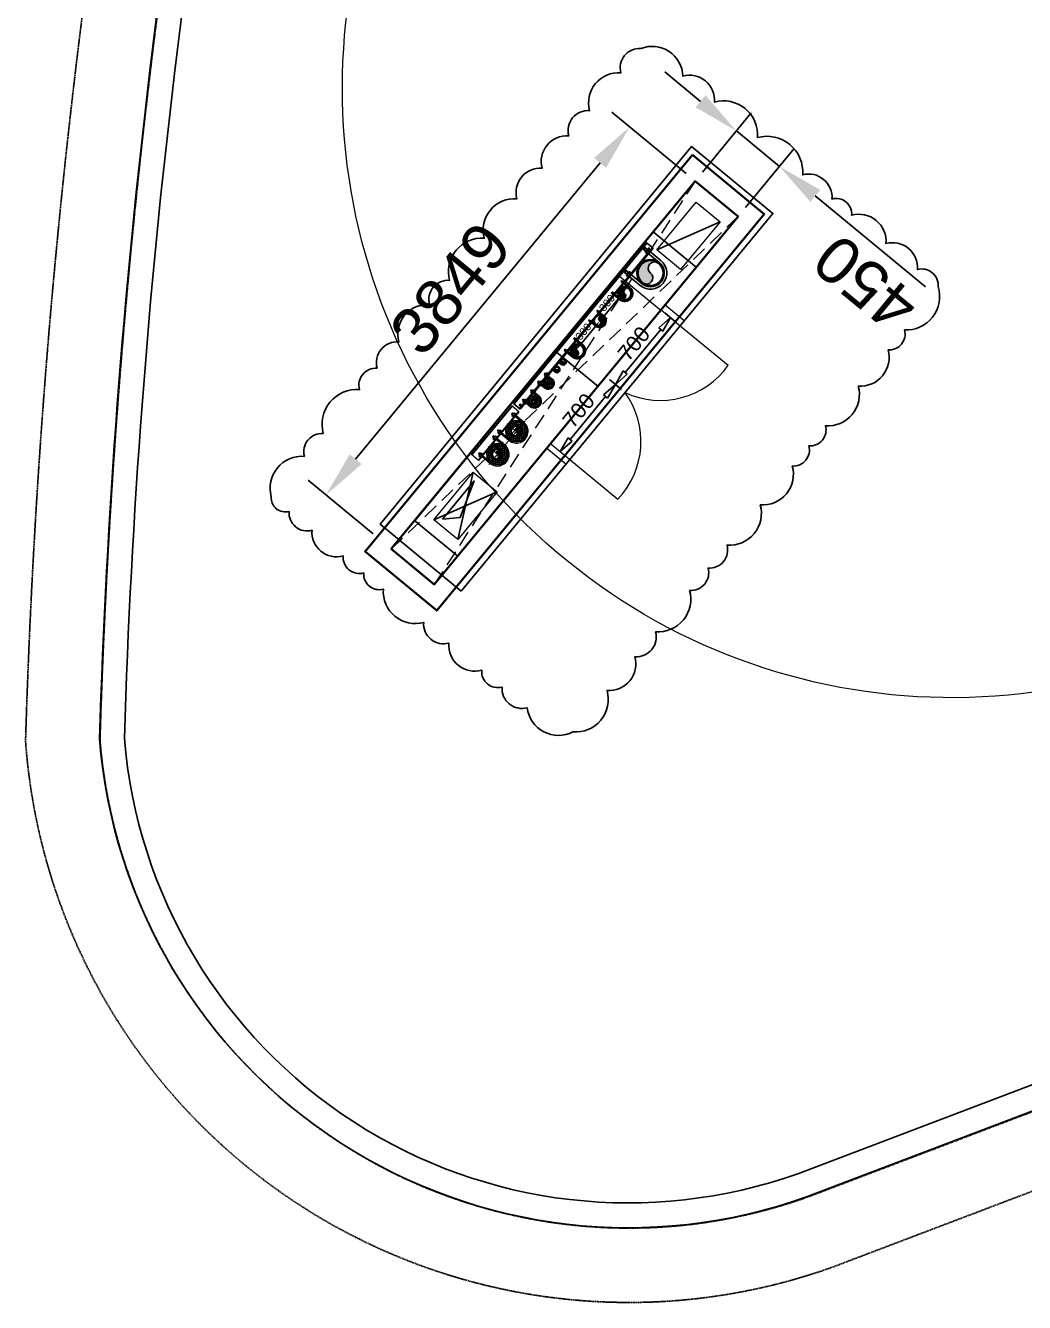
# Model space of a CAD drawing. Header units: millimetres. Extents: x -1307397 to 11565522512, y -626897 to 1138105.
# Drawn here: x 104880 to 112939, y 85839 to 96143 of the extents above; entities that cross this region are included whole.
import ezdxf

# ---------------------------------------------------------------- set-up
doc = ezdxf.new("R2010")
doc.units = ezdxf.units.MM
doc.header["$MEASUREMENT"] = 0
doc.set_wipeout_variables(frame=1)
for name, pattern in [('ACAD_ISO14W100', [24, 12, -3, 0, -3, 0, -3, 0, -3]), ('CENTER', [2, 1.25, -0.25, 0.25, -0.25]), ('COLD_WATER', [10.5, 6.5, -2, 0, -2]), ('HIDDEN', [0.375, 0.25, -0.125]), ('VENT', [3, 2, -1])]:
    doc.linetypes.add(name, pattern=pattern)
for name, color, linetype, lineweight in [('khung layout', 8, 'Continuous', 9), ('KT-lomo nuoc', 3, 'HIDDEN', 5), ('KT-Net cat', 1, 'Continuous', 40), ('KT-Net thay', 7, 'Continuous', 15), ('SPE-MEP-HVAC', 140, 'Continuous', 0), ('SPE-MEP-M-SLAB OPENING', 4, 'Continuous', 0), ('SPE-MEP-M-WALL OPENING', 81, 'Continuous', 0), ('SPE-MEP-Plumbing', 90, 'Continuous', 0)]:
    doc.layers.add(name, color=color, linetype=linetype, lineweight=lineweight)
for name, color, linetype in [('M-CHILLEDWTR-35CHW', 63, 'CHW'), ('M-GENERAL-15', 6, 'Continuous'), ('MEP-00-GENERAL-15', 6, 'Continuous'), ('MEP-H-N-CWATR-50CW', 3, 'COLD_WATER'), ('MEP-H-N-DRAIN-70', 142, 'Continuous'), ('MEP-H-N-FITTING-35', 2, 'Continuous'), ('MEP-H-N-HWATR-50HW', 14, 'HWS'), ('MEP-H-N-HWATR-50HWR', 200, 'ACAD_ISO14W100'), ('MEP-H-N-VENT-35VE', 2, 'VENT'), ('MEP-M-DUCT-15', 6, 'Continuous'), ('MEP-M-DUCT-25', 7, 'Continuous'), ('SPE-MEP-General', 71, 'Continuous'), ('Xref_NT1+NT2_MBDV Cot vach_220729$0$ccu12-Thay', 7, 'Continuous'), ('Xref_NT1+NT2_MBDV Cot vach_220729$0$KT-Tuong', 1, 'Continuous')]:
    doc.layers.add(name, color=color, linetype=linetype)
doc.styles.add('AUDIT_D_220808132811-16', font='txt')
doc.styles.get("Standard").update_dxf_attribs({"font": 'arial.ttf'})
doc.linetypes.add('CHW', pattern='A,10,-3.4,["CHW",AUDIT_D_220808132811-16,S=1.8,R=0,X=-2.8,Y=-0.77],-3.4', length=16.8)
doc.linetypes.add('HWS', pattern='A,8.75,-0.785714,["HWS",Standard,S=3,R=0,X=0,Y=-1.5],-10.214286,8.75', length=28.5)
doc.dimstyles.new('SPE-DIM150', dxfattribs={"dimscale": 150, "dimtxt": 2.5, "dimasz": 2.5, "dimexe": 1.25, "dimexo": 0.625, "dimtad": 1, "dimdec": 0, "dimtxsty": 'Standard', "dimcen": 2.5, "dimadec": 0, "dimazin": 0, "dimtfac": 1, "dimtdec": 0, "dimtmove": 0, "dimatfit": 3, "dimldrblk": 'CLOSEDBLANK', "dimfxl": 1, "dimarcsym": 0})
doc.dimstyles.new('SPE-DIM25', dxfattribs={"dimscale": 25, "dimtxt": 2.5, "dimasz": 2.5, "dimexe": 1.25, "dimexo": 0.625, "dimtad": 1, "dimdec": 0, "dimtxsty": 'Standard', "dimcen": 2.5, "dimadec": 0, "dimazin": 0, "dimtfac": 1, "dimtdec": 0, "dimtmove": 0, "dimatfit": 3, "dimldrblk": 'CLOSEDBLANK', "dimfxl": 1, "dimarcsym": 0})
doc.dimstyles.new('SPE-DIM50', dxfattribs={"dimscale": 50, "dimtxt": 2.5, "dimasz": 2.5, "dimexe": 1.25, "dimexo": 0.625, "dimtad": 1, "dimdec": 0, "dimtxsty": 'Standard', "dimblk": 'CLOSEDBLANK', "dimcen": 2.5, "dimadec": 0, "dimazin": 0, "dimtfac": 1, "dimtdec": 0, "dimtmove": 0, "dimatfit": 3, "dimldrblk": 'CLOSEDBLANK', "dimfxl": 1, "dimarcsym": 0})

# ---------------------------------------------------------------- blocks, each defined once
blk = doc.blocks.new('*U599')
at = {"color": 0}
blk.add_lwpolyline([(0, 0), (250, 0), (250, 500), (0, 500)], close=True, dxfattribs=at)
at = {"layer": 'MEP-M-DUCT-15'}
blk.add_lwpolyline([(50, 450), (150, 350), (50, 50), (50, 450)], dxfattribs=at)
for points in [[(50, 50), (50, 450), (150, 350), (50, 50)], [(150, 350), (200, 450), (50, 450), (150, 350)]]:
    blk.add_solid(points, dxfattribs=at)
at = {"layer": 'MEP-M-DUCT-25'}
for p, q in [((0, 500), (250, 0)), ((0, 0), (250, 500))]:
    blk.add_line(p, q, dxfattribs=at)
blk = doc.blocks.new('*U600')
at = {"color": 0}
blk.add_lwpolyline([(0, 0), (500, 0), (500, 250), (0, 250)], close=True, dxfattribs=at)
at = {"layer": 'MEP-M-DUCT-15'}
for points in [[(50, 50), (50, 200), (150, 100), (50, 50)], [(450, 200), (50, 200), (150, 100), (450, 200)]]:
    blk.add_solid(points, dxfattribs=at)
at = {"layer": 'MEP-M-DUCT-25'}
blk.add_line((0, 0), (500, 250), dxfattribs=at)
blk = doc.blocks.new('*U602')
at = {"color": 0, "linetype": 'Continuous'}
for p, q in [((-6, 4), (0, 8)), ((-6, -4), (-6, 4)), ((6, 4), (0, 8)), ((6, -4), (6, 4)), ((-6, -4), (0, -8)), ((6, -4), (0, -8))]:
    blk.add_line(p, q, dxfattribs=at)
for radius in [6.5, 3.4]:
    blk.add_circle((0, 0), radius, dxfattribs=at)
blk.add_arc((0, 0), 4, 250, 160, dxfattribs=at)
blk = doc.blocks.new('*U570')
at = {"layer": 'MEP-00-GENERAL-15'}
for p, q in [((-1867, 0), (-184, 0)), ((-1867, 0), (-1867, -72)), ((-184, 0), (-184, -72)), ((-1867, -7), (-184, -7)), ((-1867, -65), (-184, -65)), ((-1867, -72), (-184, -72))]:
    blk.add_line(p, q, dxfattribs=at)
at = {"layer": 'khung layout', "xscale": -1, "rotation": 270}
for p in [(-1842, -22), (-209, -22)]:
    blk.add_blockref('*U602', p, dxfattribs=at)
blk = doc.blocks.new('nut3f')
at = {"linetype": 'Continuous'}
for p, q in [((3.9, 14.7), (3, 13.1)), ((14.9, 7.5), (4.1, 7.5)), ((3.9, -14.7), (3, -13.1)), ((14.9, -7.5), (4.1, -7.5))]:
    blk.add_line(p, q, dxfattribs=at)
blk.add_lwpolyline([(0, -16.5), (3, -16.5), (3, 16.5), (0, 16.5)], close=True)
for points in [[(4.1, 15, 0.295391), (4.1, 7.5, 0.147477), (4.1, -7.5, 0.295391), (4.1, -15)], [(14.9, -15, 0.295391), (14.9, -7.5, 0.147477), (14.9, 7.5, 0.295391), (14.9, 15, 0.295391)]]:
    blk.add_lwpolyline(points, format="xyb", dxfattribs=at)
for points in [[(3, -13.1), (3, 13.1)], [(4.1, 15), (14.9, 15)], [(15.1, 14.7), (16, 13.1), (16, -13.1), (15.1, -14.7)], [(16, -13.1), (16, 13.1)], [(14.9, -15), (4.1, -15)]]:
    blk.add_lwpolyline(points, dxfattribs=at)
blk = doc.blocks.new('A$C7E1B1627')
for p, q in [((5.4, 9.9, 0), (5.4, -3.5, 0)), ((15.6, 9.9, 0), (5.4, 9.9, 0)), ((6.4, 9.9, 0), (6.4, -3.5, 0)), ((14.5, 9.9, 0), (14.5, -3.5, 0)), ((15.6, -3.5, 0), (15.6, 9.9, 0)), ((5.4, -3.5, 0), (15.6, -3.5, 0)), ((6.9, -5, 0), (5.4, -3.5, 0)), ((5.4, -3.5, 0), (15.6, -3.5, 0)), ((14, -5, 0), (6.9, -5, 0)), ((15.6, -3.5, 0), (14, -5, 0))]:
    blk.add_line(p, q)
at = {"xscale": 0.6346153849304894, "yscale": 0.6350852196133432, "zscale": 0.6346153849304894, "rotation": 270}
blk.add_blockref('nut3f', (10.5, 20, 0), dxfattribs=at)
blk = doc.blocks.new('M80')
at = {"extrusion": (0, 0, -1)}
for p, q in [((0, 53), (-48, 53)), ((0, 45), (-48, 45)), ((0, -45), (-48, -45)), ((0, -53), (-48, -53))]:
    blk.add_line(p, q, dxfattribs=at)
for radius in [53.4, 45.2]:
    blk.add_arc((0, 0), radius, 90, 270, dxfattribs=at)
at = {"extrusion": (0, 0, -1), "xscale": -0.8181818181818181, "yscale": 0.8181818181818181, "zscale": 0.8181818181818181, "rotation": 89.99999494931724}
blk.add_blockref('A$C7E1B1627', (64, 58, 0), dxfattribs=at)
at = {"xscale": -0.8181818181818181, "yscale": 0.8181818181818181, "zscale": -0.8181818181818181, "rotation": 270.0000050506828}
blk.add_blockref('A$C7E1B1627', (-64, -58, 0), dxfattribs=at)
blk = doc.blocks.new('A$C2E6932DA')
blk.add_wipeout([(55.2, 0), (54.8, -6.9), (53.5, -13.7), (51.4, -20.3), (48.4, -26.6), (44.7, -32.5), (40.3, -37.8), (35.2, -42.6), (29.6, -46.6), (23.5, -50), (17.1, -52.5), (10.4, -54.3), (3.5, -55.1), (-3.5, -55.1), (-10.4, -54.3), (-17.1, -52.5), (-23.5, -50), (-29.6, -46.6), (-35.2, -42.6), (-40.3, -37.8), (-44.7, -32.5), (-48.4, -26.6), (-51.4, -20.3), (-53.5, -13.7), (-54.8, -6.9), (-55.2, 0), (-54.8, 6.9), (-53.5, 13.7), (-51.4, 20.3), (-48.4, 26.6), (-44.7, 32.5), (-40.3, 37.8), (-35.2, 42.6), (-29.6, 46.6), (-23.5, 50), (-17.1, 52.5), (-10.4, 54.3), (-3.5, 55.1), (3.5, 55.1), (10.4, 54.3), (17.1, 52.5), (23.5, 50), (29.6, 46.6), (35.2, 42.6), (40.3, 37.8), (44.7, 32.5), (48.4, 26.6), (51.4, 20.3), (53.5, 13.7), (54.8, 6.9)])
h = blk.add_hatch(color=256)
edge = h.paths.add_edge_path()
edge.add_arc((25.4, 0), 25.4, 0, 180)
edge.add_arc((-25.4, 0), 25.4, -180, 0, ccw=False)
edge.add_arc((0, 0), 50.8, 0, 180, ccw=False)
for radius in [55.2, 50.8]:
    blk.add_circle((0, 0), radius)
for centre, radius, start, end in [((0, 0), 50.8, 0, 180), ((25.4, 0), 25.4, 0, 180), ((-25.4, 0), 25.4, 180, 0)]:
    blk.add_arc(centre, radius, start, end)
blk = doc.blocks.new('Pipe-DN32')
for points in [[(-98, -50, 0.414214), (-80, -68), (-80, -50, -1)], [(-62, -50, 1), (-80, -50)], [(-62, -50), (-80, -50), (-80, -68, 0.414214)]]:
    blk.add_hatch(color=256).paths.add_polyline_path(points)
at = {"layer": 'M-GENERAL-15'}
h = blk.add_hatch(dxfattribs=at)
h.set_pattern_fill('ANSI37', color=256, scale=5, style=0)
h.set_pattern_definition([(45, (520, 1422.5), (-11.22532, 11.22532), []), (135, (520, 1422.5), (-11.22532, -11.22532), [])])
edge = h.paths.add_edge_path()
edge.add_arc((-80, -50), 45, 0, 360)
edge = h.paths.add_edge_path(flags=17)
edge.add_arc((-80, -50), 22.5, 0, 360)
for radius in [22.5, 18]:
    blk.add_circle((-80, -50), radius)
for centre, start, end in [((-89, -50), 180, 0), ((-71, -50), 0, 180)]:
    blk.add_arc(centre, 9, start, end)
at = {"layer": 'M-CHILLEDWTR-35CHW'}
blk.add_circle((-80, -50), 45, dxfattribs=at)
at = {"layer": 'MEP-H-N-FITTING-35'}
for p, q in [((-150, 3), (-150, -5)), ((-110, 3), (-150, 3)), ((-145, 18), (-145, 3)), ((-115, 18), (-145, 18)), ((-138, 3), (-138, 12)), ((-125, 30), (-135, 30)), ((-135, 18), (-135, 30)), ((-125, 26), (-135, 26)), ((-125, 22), (-135, 22)), ((-125, 18), (-125, 30)), ((-122, 3), (-122, 12)), ((-115, 18), (-115, 3)), ((-110, 3), (-110, -5)), ((-50, 3), (-50, -5)), ((-10, 3), (-50, 3)), ((-45, 18), (-45, 3)), ((-15, 18), (-45, 18)), ((-38, 3), (-38, 12)), ((-25, 30), (-35, 30)), ((-35, 18), (-35, 30)), ((-25, 26), (-35, 26)), ((-25, 22), (-35, 22)), ((-25, 18), (-25, 30)), ((-22, 3), (-22, 12)), ((-15, 18), (-15, 3)), ((-10, 3), (-10, -5)), ((-110, -5), (-150, -5)), ((-135, -50), (-135, -5)), ((-125, -8), (-135, -8)), ((-125, -12), (-135, -12)), ((-125, -17), (-135, -17)), ((-125, -21), (-135, -21)), ((-125, -25), (-135, -25)), ((-125, -50), (-125, -5)), ((-10, -5), (-50, -5)), ((-35, -50), (-35, -5)), ((-25, -8), (-35, -8)), ((-25, -12), (-35, -12)), ((-25, -17), (-35, -17)), ((-25, -21), (-35, -21)), ((-25, -25), (-35, -25)), ((-25, -50), (-25, -5))]:
    blk.add_line(p, q, dxfattribs=at)
for centre, radius, start, end in [((-144, 11), 6.83, 14.3721, 97.4324), ((-130, 9), 8.08, 21.8045, 158.1955), ((-116, 11), 6.83, 82.5676, 165.6279), ((-44, 11), 6.83, 14.3721, 97.4324), ((-30, 9), 8.08, 21.8045, 158.1955), ((-16, 11), 6.83, 82.5676, 165.6279), ((-80, -50), 55, 180, 0), ((-80, -50), 45, 180, 0)]:
    blk.add_arc(centre, radius, start, end, dxfattribs=at)
blk = doc.blocks.new('*U601')
blk.add_blockref('Pipe-DN32', (172.5, 5))
blk = doc.blocks.new('Pipe-DN20')
for points in [[(-80, -39, -0.908893), (-90, -39, 0.386545), (-80, -48)], [(-70, -39, 0.908893), (-80, -39)], [(-70, -39), (-80, -39), (-80, -48, 0.386545)]]:
    blk.add_hatch(color=256).paths.add_polyline_path(points)
at = {"layer": 'M-GENERAL-15'}
h = blk.add_hatch(dxfattribs=at)
h.set_pattern_fill('ANSI37', color=256, scale=5, style=0)
h.set_pattern_definition([(45, (520, 1435), (-11.22532, 11.22532), []), (135, (520, 1435), (-11.22532, -11.22532), [])])
edge = h.paths.add_edge_path()
edge.add_arc((-80, -38), 37.5, 0, 360)
edge = h.paths.add_edge_path(flags=17)
edge.add_arc((-80, -38), 12.5, 0, 360)
for radius in [12.5, 10.5]:
    blk.add_circle((-80, -38), radius)
for centre, start, end in [((-85, -38), 185.465, 354.535), ((-75, -39), 5.465, 174.535)]:
    blk.add_arc(centre, 5.25, start, end)
at = {"layer": 'M-CHILLEDWTR-35CHW'}
blk.add_circle((-80, -38), 37.5, dxfattribs=at)
at = {"layer": 'MEP-H-N-FITTING-35'}
for p, q in [((-142, 8), (-142, 0)), ((-102, 0), (-142, 0)), ((-137, 23), (-137, 8)), ((-130, 8), (-130, 17)), ((-118, 35), (-128, 35)), ((-128, 23), (-128, 35)), ((-118, 31), (-128, 31)), ((-118, 27), (-128, 27)), ((-127, -38), (-127, 0)), ((-118, 23), (-118, 35)), ((-117, -38), (-117, 0)), ((-115, 8), (-115, 17)), ((-107, 23), (-107, 8)), ((-102, 8), (-102, 0)), ((-58, 8), (-58, 0)), ((-18, 0), (-58, 0)), ((-53, 23), (-53, 8)), ((-45, 8), (-45, 17)), ((-33, 35), (-43, 35)), ((-43, 23), (-43, 35)), ((-33, 31), (-43, 31)), ((-33, 27), (-43, 27)), ((-43, -38), (-43, 0)), ((-33, 23), (-33, 35)), ((-33, -38), (-33, 0)), ((-30, 8), (-30, 17)), ((-23, 23), (-23, 8)), ((-18, 8), (-18, 0)), ((-117, -3), (-127, -3)), ((-117, -7), (-127, -7)), ((-117, -12), (-127, -12)), ((-117, -16), (-127, -16)), ((-117, -20), (-127, -20)), ((-33, -3), (-43, -3)), ((-33, -7), (-43, -7)), ((-33, -12), (-43, -12)), ((-33, -16), (-43, -16)), ((-33, -20), (-43, -20))]:
    blk.add_line(p, q, dxfattribs=at)
at = {"layer": 'MEP-H-N-FITTING-35', "linetype": 'Continuous'}
for p, q in [((-102, 8), (-142, 8)), ((-107, 23), (-137, 23)), ((-18, 8), (-58, 8)), ((-23, 23), (-53, 23))]:
    blk.add_line(p, q, dxfattribs=at)
at = {"layer": 'MEP-H-N-FITTING-35'}
for centre, radius, start, end in [((-137, 16), 6.83, 14.3721, 97.4324), ((-122, 14), 8.08, 21.8045, 158.1955), ((-108, 16), 6.83, 82.5676, 165.6279), ((-52, 16), 6.83, 14.3721, 97.4324), ((-38, 14), 8.08, 21.8045, 158.1955), ((-23, 16), 6.83, 82.5676, 165.6279), ((-80, -38), 47.5, 178.678, 1.322), ((-80, -38), 37.5, 178.5121, 1.4879)]:
    blk.add_arc(centre, radius, start, end, dxfattribs=at)
blk = doc.blocks.new('*U598')
blk.add_blockref('Pipe-DN20', (170, 0))
blk = doc.blocks.new('m110')
at = {"extrusion": (0, 0, -1)}
for p, q in [((0, 65.2), (-59.1, 65.2)), ((0, 55.2), (-59.1, 55.2)), ((0, -55.2), (-59.1, -55.2)), ((0, -65.2), (-59.1, -65.2))]:
    blk.add_line(p, q, dxfattribs=at)
for radius in [65.3, 55.2]:
    blk.add_arc((0, 0), radius, 90, 270, dxfattribs=at)
at = {"zscale": -1, "rotation": 269.9999949493172}
blk.add_blockref('A$C7E1B1627', (-79.1, 70.7, 0), dxfattribs=at)
at = {"extrusion": (0, 0, -1), "rotation": 90.00000505068277}
blk.add_blockref('A$C7E1B1627', (79.1, -70.7, 0), dxfattribs=at)
blk = doc.blocks.new('CHILLED-DN80')
at = {"layer": 'M-CHILLEDWTR-35CHW'}
for points in [[(-120, -131), (-120, -90, -1), (-161, -90, 0.414214)], [(-120, -90), (-79, -90, 1)], [(-79, -90), (-120, -90), (-120, -131, 0.414214)], [(120, -131), (120, -90, -1), (79, -90, 0.414214)], [(120, -90), (161, -90, 1)], [(161, -90), (120, -90), (120, -131, 0.414214)]]:
    blk.add_hatch(color=256, dxfattribs=at).paths.add_polyline_path(points)
at = {"layer": 'M-GENERAL-15'}
h = blk.add_hatch(dxfattribs=at)
h.set_pattern_fill('ANSI37', color=256, scale=5, style=0)
h.set_pattern_definition([(45, (480, 1382.5), (-11.22532, 11.22532), []), (135, (480, 1382.5), (-11.22532, -11.22532), [])])
edge = h.paths.add_edge_path()
edge.add_arc((-120, -90), 85, 0, 360)
edge = h.paths.add_edge_path(flags=17)
edge.add_arc((-120, -90), 45, 0, 360)
h = blk.add_hatch(dxfattribs=at)
h.set_pattern_fill('ANSI37', color=256, scale=5, style=0)
h.set_pattern_definition([(135, (-480, 1382.5), (11.22532, 11.22532), []), (45, (-480, 1382.5), (11.22532, -11.22532), [])])
edge = h.paths.add_edge_path()
edge.add_arc((120, -90), 85, 0, 360)
edge = h.paths.add_edge_path(flags=17)
edge.add_arc((120, -90), 45, 0, 360)
for p, q in [((255, 70), (-255, 70)), ((-255, -5), (-255, 70)), ((255, 65), (-255, 65)), ((255, 0), (-255, 0)), ((-230, 3), (-230, 0)), ((-190, 3), (-230, 3)), ((-225, 18), (-225, 3)), ((-195, 18), (-225, 18)), ((-218, 3), (-218, 13)), ((-205, 30), (-215, 30)), ((-215, 18), (-215, 30)), ((-205, 26), (-215, 26)), ((-205, 22), (-215, 22)), ((-205, 18), (-205, 30)), ((-202, 3), (-202, 13)), ((-195, 18), (-195, 3)), ((-190, 3), (-190, 0)), ((-50, 3), (-50, 0)), ((-10, 3), (-50, 3)), ((-45, 18), (-45, 3)), ((-15, 18), (-45, 18)), ((-38, 3), (-38, 13)), ((-25, 30), (-35, 30)), ((-35, 18), (-35, 30)), ((-25, 26), (-35, 26)), ((-25, 22), (-35, 22)), ((-25, 18), (-25, 30)), ((-22, 3), (-22, 13)), ((-15, 18), (-15, 3)), ((-10, 3), (-10, 0)), ((10, 3), (10, 0)), ((10, 3), (50, 3)), ((15, 18), (15, 3)), ((15, 18), (45, 18)), ((22, 3), (22, 13)), ((25, 30), (35, 30)), ((25, 18), (25, 30)), ((25, 26), (35, 26)), ((25, 22), (35, 22)), ((35, 18), (35, 30)), ((38, 3), (38, 13)), ((45, 18), (45, 3)), ((50, 3), (50, 0)), ((190, 3), (190, 0)), ((190, 3), (230, 3)), ((195, 18), (195, 3)), ((195, 18), (225, 18)), ((202, 3), (202, 13)), ((205, 30), (215, 30)), ((205, 18), (205, 30)), ((205, 26), (215, 26)), ((205, 22), (215, 22)), ((215, 18), (215, 30)), ((218, 3), (218, 13)), ((225, 18), (225, 3)), ((230, 3), (230, 0)), ((255, -5), (255, 70)), ((255, -5), (-255, -5)), ((-215, -90), (-215, -5)), ((-205, -7), (-215, -7)), ((-205, -12), (-215, -12)), ((-205, -16), (-215, -16)), ((-205, -21), (-215, -21)), ((-205, -24), (-215, -24)), ((-205, -90), (-205, -5)), ((-35, -90), (-35, -5)), ((-25, -7), (-35, -7)), ((-25, -12), (-35, -12)), ((-25, -16), (-35, -16)), ((-25, -21), (-35, -21)), ((-25, -24), (-35, -24)), ((-25, -90), (-25, -5)), ((25, -90), (25, -5)), ((25, -7), (35, -7)), ((25, -12), (35, -12)), ((25, -16), (35, -16)), ((25, -21), (35, -21)), ((25, -24), (35, -24)), ((35, -90), (35, -5)), ((205, -90), (205, -5)), ((205, -7), (215, -7)), ((205, -12), (215, -12)), ((205, -16), (215, -16)), ((205, -21), (215, -21)), ((205, -24), (215, -24)), ((215, -90), (215, -5))]:
    blk.add_line(p, q)
at = {"color": 8, "linetype": 'CENTER', "ltscale": 10}
for p, q in [((-120, -185), (-120, 10)), ((120, -185), (120, 10)), ((230, -90), (-230, -90))]:
    blk.add_line(p, q, dxfattribs=at)
for centre, radius, start, end in [((-224, 11), 6.83, 14.3721, 97.4324), ((-210, 10), 8.08, 21.8045, 158.1955), ((-196, 11), 6.83, 82.5676, 165.6279), ((-44, 11), 6.83, 14.3721, 97.4324), ((-30, 10), 8.08, 21.8045, 158.1955), ((-16, 11), 6.83, 82.5676, 165.6279), ((16, 11), 6.83, 14.3721, 97.4324), ((30, 10), 8.08, 21.8045, 158.1955), ((44, 11), 6.83, 82.5676, 165.6279), ((196, 11), 6.83, 14.3721, 97.4324), ((210, 10), 8.08, 21.8045, 158.1955), ((224, 11), 6.83, 82.5676, 165.6279), ((-120, -90), 95, 180, 0), ((120, -90), 95, 180, 0)]:
    blk.add_arc(centre, radius, start, end)
at = {"color": 2}
for centre, start, end in [((-140, -90), 180, 0), ((-100, -90), 0, 180), ((100, -90), 180, 0), ((141, -90), 0, 180)]:
    blk.add_arc(centre, 20.5, start, end, dxfattribs=at)
at = {"layer": 'M-CHILLEDWTR-35CHW'}
for centre, radius in [((-120, -90), 85), ((-120, -90), 45), ((-120, -90), 41), ((120, -90), 85), ((120, -90), 45), ((120, -90), 41)]:
    blk.add_circle(centre, radius, dxfattribs=at)
blk = doc.blocks.new('*U596')
blk.add_blockref('CHILLED-DN80', (255, 5))
blk = doc.blocks.new('*D592')
at = {"layer": 'Defpoints', "color": 0, "transparency": 16777216}
for p in [(-94776, 1549864, 0), (-94776, 1549414, 0), (-94252, 1549414)]:
    blk.add_point(p, dxfattribs=at)
at = {"layer": 'SPE-MEP-Plumbing', "color": 0, "lineweight": -2, "transparency": 16777216}
for p, q in [((-94252, 1550239), (-94252, 1550614)), ((-94683, 1549864), (-94064, 1549864)), ((-94252, 1549864), (-94252, 1549414)), ((-94683, 1549414), (-94064, 1549414)), ((-94252, 1549039), (-94252, 1547886))]:
    blk.add_line(p, q, dxfattribs=at)
at = {"layer": 'SPE-MEP-Plumbing', "color": 0, "transparency": 16777216}
for points in [[(-94314, 1550239), (-94189, 1550239), (-94252, 1549864)], [(-94314, 1549039), (-94189, 1549039), (-94252, 1549414)]]:
    blk.add_solid(points, dxfattribs=at)
at = {"layer": 'SPE-MEP-Plumbing', "color": 0, "transparency": 16777216, "insert": (-94537, 1548275), "char_height": 375, "attachment_point": 5, "rotation": 90}
blk.add_mtext('450', dxfattribs=at)
blk = doc.blocks.new('_ClosedBlank')
at = {"linetype": 'ByBlock', "lineweight": -2}
for p, q in [((-1, 0.167), (0, 0)), ((-1, 0.167), (-1, -0.167)), ((0, 0), (-1, -0.167))]:
    blk.add_line(p, q, dxfattribs=at)
blk = doc.blocks.new('*D593')
at = {"layer": 'Defpoints', "color": 0, "transparency": 16777216}
for p in [(-98625, 1550549), (-98625, 1549963, 0), (-94776, 1549864, 0)]:
    blk.add_point(p, dxfattribs=at)
at = {"layer": 'SPE-MEP-Plumbing', "color": 0, "lineweight": -2, "transparency": 16777216}
for p, q in [((-98625, 1550057), (-98625, 1550736)), ((-94776, 1549958), (-94776, 1550736)), ((-95151, 1550549), (-98250, 1550549))]:
    blk.add_line(p, q, dxfattribs=at)
at = {"layer": 'SPE-MEP-Plumbing', "color": 0, "transparency": 16777216}
for points in [[(-98250, 1550611), (-98250, 1550486), (-98625, 1550549)], [(-95151, 1550611), (-95151, 1550486), (-94776, 1550549)]]:
    blk.add_solid(points, dxfattribs=at)
at = {"layer": 'SPE-MEP-Plumbing', "color": 0, "transparency": 16777216, "insert": (-96701, 1550834), "char_height": 375, "attachment_point": 5}
blk.add_mtext('3849', dxfattribs=at)
blk = doc.blocks.new('*D590')
at = {"layer": 'Defpoints', "color": 0, "transparency": 16777216}
for p in [(-96137, 1549740), (-96137, 1549738), (-96436, 1549710, 0)]:
    blk.add_point(p, dxfattribs=at)
at = {"layer": 'MEP-H-N-FITTING-35', "color": 0, "lineweight": -2, "transparency": 16777216}
for p, q in [((-96436, 1549725), (-96436, 1549769)), ((-96374, 1549738), (-96199, 1549738)), ((-96137, 1549725), (-96137, 1549707))]:
    blk.add_line(p, q, dxfattribs=at)
at = {"layer": 'MEP-H-N-FITTING-35', "color": 0, "transparency": 16777216}
for points in [[(-96374, 1549749), (-96374, 1549728), (-96436, 1549738)], [(-96199, 1549749), (-96199, 1549728), (-96137, 1549738)]]:
    blk.add_solid(points, dxfattribs=at)
at = {"layer": 'MEP-H-N-FITTING-35', "color": 0, "transparency": 16777216, "insert": (-96287, 1549786), "char_height": 62.5, "attachment_point": 5}
blk.add_mtext('300', dxfattribs=at)
blk = doc.blocks.new('*D591')
at = {"layer": 'Defpoints', "color": 0, "transparency": 16777216}
for p in [(-96137, 1549740), (-96137, 1549738), (-95837, 1549710, 0)]:
    blk.add_point(p, dxfattribs=at)
at = {"layer": 'MEP-H-N-FITTING-35', "color": 0, "lineweight": -2, "transparency": 16777216}
for p, q in [((-95900, 1549738), (-96074, 1549738)), ((-95837, 1549725), (-95837, 1549769)), ((-96137, 1549725), (-96137, 1549707))]:
    blk.add_line(p, q, dxfattribs=at)
at = {"layer": 'MEP-H-N-FITTING-35', "color": 0, "transparency": 16777216}
for points in [[(-96074, 1549749), (-96074, 1549728), (-96137, 1549738)], [(-95900, 1549749), (-95900, 1549728), (-95837, 1549738)]]:
    blk.add_solid(points, dxfattribs=at)
at = {"layer": 'MEP-H-N-FITTING-35', "color": 0, "transparency": 16777216, "insert": (-95987, 1549786), "char_height": 62.5, "attachment_point": 5}
blk.add_mtext('300', dxfattribs=at)
blk = doc.blocks.new('*D589')
at = {"layer": 'Defpoints', "color": 0, "transparency": 16777216}
for p in [(-97152, 1549314, 0), (-96452, 1549315), (-96452, 1549236, 0)]:
    blk.add_point(p, dxfattribs=at)
at = {"layer": 'SPE-MEP-Plumbing', "color": 0, "lineweight": -2, "transparency": 16777216}
for p, q in [((-97152, 1549345), (-97152, 1549377)), ((-96452, 1549268), (-96452, 1549377)), ((-97027, 1549315), (-96577, 1549315))]:
    blk.add_line(p, q, dxfattribs=at)
at = {"layer": 'SPE-MEP-Plumbing', "color": 0, "lineweight": -2, "transparency": 16777216, "xscale": 125, "yscale": 125, "zscale": 125, "rotation": 180}
blk.add_blockref('_ClosedBlank', (-97152, 1549315), dxfattribs=at)
at = {"layer": 'SPE-MEP-Plumbing', "color": 0, "lineweight": -2, "transparency": 16777216, "xscale": 125, "yscale": 125, "zscale": 125}
blk.add_blockref('_ClosedBlank', (-96452, 1549315), dxfattribs=at)
at = {"layer": 'SPE-MEP-Plumbing', "color": 0, "transparency": 16777216, "insert": (-96802, 1549410), "char_height": 125, "attachment_point": 5}
blk.add_mtext('700', dxfattribs=at)
blk = doc.blocks.new('*D588')
at = {"layer": 'Defpoints', "color": 0, "transparency": 16777216}
for p in [(-96452, 1549350, 0), (-95752, 1549315), (-95752, 1549236, 0)]:
    blk.add_point(p, dxfattribs=at)
at = {"layer": 'SPE-MEP-Plumbing', "color": 0, "lineweight": -2, "transparency": 16777216}
for p, q in [((-95752, 1549267), (-95752, 1549377)), ((-96452, 1549318), (-96452, 1549252)), ((-96327, 1549315), (-95877, 1549315))]:
    blk.add_line(p, q, dxfattribs=at)
at = {"layer": 'SPE-MEP-Plumbing', "color": 0, "lineweight": -2, "transparency": 16777216, "xscale": 125, "yscale": 125, "zscale": 125, "rotation": 180}
blk.add_blockref('_ClosedBlank', (-96452, 1549315), dxfattribs=at)
at = {"layer": 'SPE-MEP-Plumbing', "color": 0, "lineweight": -2, "transparency": 16777216, "xscale": 125, "yscale": 125, "zscale": 125}
blk.add_blockref('_ClosedBlank', (-95752, 1549315), dxfattribs=at)
at = {"layer": 'SPE-MEP-Plumbing', "color": 0, "transparency": 16777216, "insert": (-96102, 1549410), "char_height": 125, "attachment_point": 5}
blk.add_mtext('700', dxfattribs=at)
blk = doc.blocks.new('*U628')
at = {"layer": 'KT-lomo nuoc', "ltscale": 500}
for p, q in [((287, 347), (2968, -2451)), ((3254, -2104), (0, 0))]:
    blk.add_line(p, q, dxfattribs=at)
blk.add_lwpolyline([(287, 347), (3254, -2104), (2968, -2451), (0, 0)], close=True, dxfattribs=at)
blk = doc.blocks.new('A$C38114C1F')
at = {"layer": 'SPE-MEP-Plumbing'}
for p, q in [((-26702.4, 22213.5, 0), (-26702.4, 21711.5, 0)), ((-25302.4, 22213.5, 0), (-25302.4, 21711.5, 0))]:
    blk.add_line(p, q, dxfattribs=at)
at = {"layer": 'SPE-MEP-Plumbing', "elevation": 0}
for points in [[(-26752.4, 22413.5), (-26702.4, 22413.5), (-26702.4, 22213.5), (-26752.4, 22213.5)], [(-25252.4, 22413.5), (-25302.4, 22413.5), (-25302.4, 22213.5), (-25252.4, 22213.5)]]:
    blk.add_lwpolyline(points, close=True, dxfattribs=at)
at = {"layer": 'SPE-MEP-Plumbing'}
for centre, start, end in [((-26652.7, 22381.1, 0), 265.75322, 345.54379), ((-25352.1, 22381.1, 0), 194.45621, 274.24678)]:
    blk.add_arc(centre, 671.5, start, end, dxfattribs=at)
at = {"extrusion": (6.42833e-32, 1.41421e-16, -1), "xscale": -1, "rotation": 180}
blk.add_blockref('*U570', (26826.6, 22781.3, 0), dxfattribs=at)
at = {"layer": 'MEP-H-N-FITTING-35', "extrusion": (-6.62337e-09, 2.47174e-08, 1), "xscale": 0.4645550527903618, "yscale": 0.4645550527903618, "zscale": 0.4645550527903618, "rotation": 270.0014976114778}
blk.add_blockref('M80', (-26209.8, 22756.3, 0), dxfattribs=at)
at = {"layer": 'MEP-H-N-FITTING-35', "rotation": 269.9999562477321}
for p in [(-25985.9, 22725.2, 0), (-25985.9, 22725.2, 0), (-25386.9, 22725.2, 0), (-25386.9, 22725.2, 0)]:
    blk.add_blockref('m110', p, dxfattribs=at)
at = {"layer": 'MEP-H-N-FITTING-35', "xscale": 2, "yscale": 2, "zscale": 2, "rotation": 269.9999562477321}
blk.add_blockref('m110', (-25126.7, 22669.1, 0), dxfattribs=at)
blk.add_blockref('m110', (-25126.7, 22669.1, 0), dxfattribs=at)
at = {"layer": 'MEP-H-N-HWATR-50HW'}
blk.add_blockref('*U601', (-26613.9, 22778, 0), dxfattribs=at)
at = {"layer": 'SPE-MEP-M-SLAB OPENING'}
blk.add_blockref('*U596', (-27176.6, 22776.4, 0), dxfattribs=at)
at = {"layer": 'SPE-MEP-M-WALL OPENING', "color": 4, "xscale": -1, "rotation": 90}
blk.add_blockref('*U599', (-27276.6, 22749.5, 0), dxfattribs=at)
at = {"layer": 'SPE-MEP-M-WALL OPENING', "color": 1, "xscale": -1, "rotation": 180}
blk.add_blockref('*U600', (-24951.6, 22749.5, 0), dxfattribs=at)
at = {"layer": 'SPE-MEP-Plumbing'}
for base, p1, p2, dimstyle, picture, middle in [((-28174.9, 23548.6, 0), (-24326.3, 22863.8, 0), (-28174.9, 22962.9, 0), 'SPE-DIM150', '*D593', (-26250.6, 23834, 0)), ((-26002.4, 22314.9, 0), (-26702.4, 22313.5, 0), (-26002.4, 22236.4, 0), 'SPE-DIM50', '*D589', (-26352.4, 22410, 0)), ((-25302.4, 22314.9, 0), (-26002.4, 22349.6, 0), (-25302.4, 22236.2, 0), 'SPE-DIM50', '*D588', (-25652.4, 22410, 0))]:
    dim = blk.add_linear_dim(base=base, p1=p1, p2=p2, dimstyle=dimstyle, dxfattribs=at)
    dim.commit()
    dim.dimension.update_dxf_attribs({"geometry": picture, "text_midpoint": middle, "insert": (70450, -1527000)})
dim = blk.add_linear_dim(base=(-23801.6, 22413.5, 0), p1=(-24326.3, 22863.8, 0), p2=(-24326.3, 22413.5, 0), angle=90, dimstyle='SPE-DIM150', dxfattribs=at)
dim.commit()
dim.dimension.update_dxf_attribs({"geometry": '*D592', "text_midpoint": (-24086.8, 21274.9, 0), "insert": (70450, -1527000)})
at = {"layer": 'MEP-H-N-CWATR-50CW', "extrusion": (6.62337e-09, -2.47174e-08, -1), "xscale": 0.3799653488124039, "yscale": 0.3799653488124039, "zscale": -0.3799653488123944, "rotation": 179.9985023885215}
blk.add_blockref('A$C2E6932DA', (26209.9, 22756.3, 0), dxfattribs=at)
at = {"layer": 'MEP-H-N-DRAIN-70', "ltscale": 0.1, "extrusion": (7.07107e-17, 7.07107e-17, -1), "xscale": -0.9950657894736828, "yscale": 0.9950657894736828, "zscale": -0.9950657894736828, "rotation": 359.9999562471643}
for p in [(25986.4, 22725.2, 0), (25387.4, 22725.2, 0)]:
    blk.add_blockref('A$C2E6932DA', p, dxfattribs=at)
at = {"layer": 'MEP-H-N-VENT-35VE', "linetype": 'Continuous', "extrusion": (7.07107e-17, 7.07107e-17, -1), "xscale": -0.8189338235294088, "yscale": 0.8189338235294095, "zscale": -0.8189338235294088, "rotation": 179.9999562477319}
blk.add_blockref('A$C2E6932DA', (25686.9, 22740.3, 0), dxfattribs=at)
at = {"layer": 'SPE-MEP-General', "elevation": 0}
for points in [[(-28078.5, 22213.5), (-24128.3, 22213.5), (-24128.3, 23063.8), (-28078.5, 23063.8)], [(-27878.5, 22413.5), (-24326.3, 22413.5), (-24326.3, 22863.8), (-27878.5, 22863.8)]]:
    blk.add_lwpolyline(points, close=True, dxfattribs=at)
at = {"layer": 'SPE-MEP-HVAC', "color": 4, "elevation": 0}
blk.add_lwpolyline([(-25306.4, 22414.4), (-24856.4, 22414.4), (-24856.4, 22864.4), (-25306.4, 22864.4)], close=True, dxfattribs=at)
at = {"layer": 'MEP-H-N-FITTING-35', "extrusion": (-6.62337e-09, 2.47174e-08, 1), "xscale": 0.4645550527903619, "yscale": 0.4645550527903619, "zscale": 0.4645550527903619, "rotation": 270.0014976114778}
blk.add_blockref('M80', (-26130.4, 22756.3, 0), dxfattribs=at)
at = {"layer": 'MEP-H-N-FITTING-35', "xscale": 1.001248789687267, "yscale": 1.001248789687267, "zscale": 1.001248789687267, "rotation": 270.0000437522678}
blk.add_blockref('M80', (-25687, 22740.3, 0), dxfattribs=at)
at = {"layer": 'MEP-H-N-HWATR-50HWR', "xscale": -1}
blk.add_blockref('*U598', (-26248.3, 22777.4, 0), dxfattribs=at)
at = {"layer": 'MEP-H-N-FITTING-35'}
dim = blk.add_linear_dim(base=(-25686.9163, 22738.1171, 0.0447), p1=(-25986.4462, 22709.597, 0.0447), p2=(-25686.9163, 22740.348, 0.0447), dimstyle='SPE-DIM25', dxfattribs=at)
dim.commit()
dim.dimension.update_dxf_attribs({"geometry": '*D590', "text_midpoint": (-25836.6812, 22785.6743, 0.0447), "insert": (70450, -1527000)})
dim = blk.add_linear_dim(base=(-25686.9163, 22738.1171, 0.0447), p1=(-25387.3863, 22709.597, 0.0447), p2=(-25686.9163, 22740.348, 0.0447), angle=180, dimstyle='SPE-DIM25', dxfattribs=at)
dim.commit()
dim.dimension.update_dxf_attribs({"geometry": '*D591', "text_midpoint": (-25537.1513, 22785.6743, 0.0447), "insert": (70450, -1527000)})
at = {"layer": 'MEP-H-N-CWATR-50CW', "extrusion": (6.62337e-09, -2.47174e-08, -1), "xscale": 0.3799653488124039, "yscale": 0.3799653488124039, "zscale": -0.3799653488123944, "rotation": 179.9985023885215}
blk.add_blockref('A$C2E6932DA', (26130.5, 22756.3, 0), dxfattribs=at)
at = {"layer": 'MEP-H-N-DRAIN-70', "ltscale": 0.1, "extrusion": (7.07107e-17, 7.07107e-17, -1), "xscale": -1.990131578947366, "yscale": 1.990131578947366, "zscale": -1.990131578947366, "rotation": 359.9999562471643}
blk.add_blockref('A$C2E6932DA', (25127.8, 22669.1, 0), dxfattribs=at)
at = {"elevation": 0}
blk.add_lwpolyline([(-26102.4, 22863.8), (-24856.4, 22863.8), (-24856.4, 22414.4), (-26102.4, 22414.4)], close=True, dxfattribs=at)
at = {"layer": 'SPE-MEP-General', "color": 2, "elevation": 0}
blk.add_lwpolyline([(-28466.6, 23881.5, -0.5205671), (-28045.5, 23881.5, -0.5205671), (-27806, 23881.5, -0.5205671), (-27347.1, 23881.5, -0.5205671), (-27124.1, 23881.5, -0.5205671), (-26847.5, 23881.5, -0.5205671), (-26459, 23881.5, -0.5205671), (-26204.2, 23881.5, -0.5205671), (-25764.5, 23881.5, -0.5205671), (-25351.3, 23881.5, -0.5205671), (-25032, 23881.5, -0.5205671), (-24693.2, 23881.5, -0.5205671), (-24429.2, 23881.5, -0.5205671), (-24033.8, 23881.5, -0.5205671), (-23779.4, 23881.5, -0.5205671), (-23735.4, 23479.3, -0.5205671), (-23735.4, 23149.2, -0.5205671), (-23735.4, 22698.6, -0.5205671), (-23735.4, 22225.9, -0.5205671), (-23735.4, 21919.8, -0.5205671), (-23735.4, 21713.7, -0.5205671), (-23735.4, 21354.6, -0.5205671), (-23735.4, 21025.3, -0.5205671), (-23735.4, 20809, -0.5205671), (-24177.9, 20796, -0.5205671), (-24386, 20796, -0.5205671), (-24764.6, 20796, -0.5205671), (-25180, 20796, -0.5205671), (-25390.1, 20796, -0.5205671), (-25600.8, 20796, -0.5205671), (-26007, 20796, -0.5205671), (-26428.5, 20796, -0.5205671), (-26668.3, 20796, -0.5205671), (-26902.2, 20796, -0.5205671), (-27334.3, 20796, -0.5205671), (-27595.9, 20796, -0.5205671), (-27948.8, 20796, -0.5205671), (-28382.7, 20796, -0.5205671), (-28466.6, 21204.9, -0.5205671), (-28466.6, 21466.7, -0.5205671), (-28466.6, 21680, -0.5205671), (-28466.6, 22024.2, -0.5205671), (-28466.6, 22287.2, -0.5205671), (-28466.6, 22708.3, -0.5205671), (-28466.6, 22914.1, -0.5205671), (-28466.6, 23129.6, -0.5205671), (-28466.6, 23454.6, -0.5205671), (-28466.6, 23694.7, -0.5205671)], format="xyb", close=True, dxfattribs=at)

msp = doc.modelspace()

# ---------------------------------------------------------------- linework, layer by layer
at = {"layer": 'KT-Net thay', "extrusion": (9.25827e-09, -2.86766e-08, 1), "elevation": 0}
msp.add_lwpolyline([(124842.8, 97514.7, -0.3294311), (119751.7, 93113.5, 0.1256418), (115277.7, 91682.1, -0.8315837), (108206.9, 98279.1, 0.2292637), (109878.5, 104642.3, -0.230153), (111132.3, 108837.4)], format="xyb", dxfattribs=at)
at = {"layer": 'Xref_NT1+NT2_MBDV Cot vach_220729$0$ccu12-Thay', "linetype": 'HIDDEN', "ltscale": 25, "elevation": 0}
for points in [[(162996.7, 126324.4, 0.3330783), (161252.8, 133849.2), (146983.5, 145633.4, 0.2778331), (141179.7, 146895.9, 0.0637996), (138762.1, 145599.3, 0.0539039), (136894.3, 143951), (134430.8, 140981.5), (108982.7, 110175.2, 0.0725017), (108048.9, 108230.6, 0.0502925), (105291.8, 95848.4, 0.0222997), (104880.2, 90369.8, 0.4964024), (111391.6, 86124.1), (120034.5, 89408.7, 0.0812642), (123947.8, 91853.6), (130528.7, 99822.5), (132693.7, 102444.1), (144663.1, 116943, -0.4142136), (145224.7, 116996.5), (153400.5, 110244.6, 0.4147016), (157065.1, 110597.2), (161772.3, 116297.1)], [(162447.7, 126566.5, 0.3329429), (160868.5, 133388.5), (146585.8, 145183.7, 0.2782647), (141383.2, 146331.4, 0.0635543), (139109.5, 145110.1, 0.0536127), (137346.9, 143556.8), (134893, 140598.9), (109464.4, 109816.3, 0.0716282), (108620.2, 108046.9, 0.0503129), (105887.6, 95777.4, 0.0221705), (105480.9, 90383, 0.4938342), (111184.1, 86687.1), (119812, 89966, 0.0802095), (123516.1, 92273.2), (130066.1, 100204.5), (132231.1, 102826.1), (144200.4, 117325, -0.4142136), (145606.7, 117459.1), (153782.5, 110707.2, 0.41477), (156602.1, 110978.9), (161309.6, 116679.2)]]:
    msp.add_lwpolyline(points, format="xyb", dxfattribs=at)
at = {"layer": 'Xref_NT1+NT2_MBDV Cot vach_220729$0$KT-Tuong', "elevation": 0}
for points in [[(162616.1, 126954.5, 0.3175049), (160864.6, 133391.7), (146140.8, 145561.3, 0.275766), (140912, 146142, 0.1026973), (137343, 143560, 0.0029591), (135492.5, 141332.7), (134889.1, 140602.1), (109460.5, 109819.4, 0.0716282), (108616.3, 108050.1, 0.0503129), (105883.8, 95780.6, 0.0221705), (105477, 90386.2, 0.4938342), (111180.2, 86690.2), (119808.1, 89969.2, 0.0802095), (123512.2, 92276.3), (130062.3, 100207.7), (132227.3, 102829.3), (144196.5, 117328.1, -0.4142136), (145602.9, 117462.3), (153778.7, 110710.4, 0.41477), (156598.2, 110982), (161305.8, 116682.3)], [(109984.9, 110140.2), (109621.3, 109700, 0.0713114), (108806.7, 107988.9, 0.05032), (106082.4, 95756.9, 0.022125), (105677.3, 90391.1, 0.4928533), (111111.1, 86877.9), (119733.9, 90154.9, 0.0798424), (123368.5, 92416.4), (129908, 100335.1), (132073, 102956.7), (137229.7, 109203.2)]]:
    msp.add_lwpolyline(points, format="xyb", dxfattribs=at)

# ---------------------------------------------------------------- next in the draw order: block references
at = {"layer": 'SPE-MEP-General', "rotation": 50.48460169433423}
msp.add_blockref('A$C38114C1F', (143398.5, 99106.3, 0), dxfattribs=at)

# ---------------------------------------------------------------- next in the draw order: linework, layer by layer
at = {"layer": 'KT-Net cat', "elevation": 0}
for points in [[(110262, 95098.8), (110840.2, 94621.2), (108198.2, 91422.2), (107620, 91899.7)], [(110282.1, 94887.6), (110629.1, 94601.1), (108178.1, 91633.3), (107831.1, 91919.9)]]:
    msp.add_lwpolyline(points, close=True, dxfattribs=at)

# ---------------------------------------------------------------- next in the draw order: block references
at = {"layer": 'KT-lomo nuoc', "linetype": 'HIDDEN', "extrusion": (2.76442e-13, 3.34742e-13, -1), "zscale": -1, "rotation": 349.1023465244098}
msp.add_blockref('*U628', (-110629.1, 94601.1, 0), dxfattribs=at)

doc.saveas('drawing.dxf')
